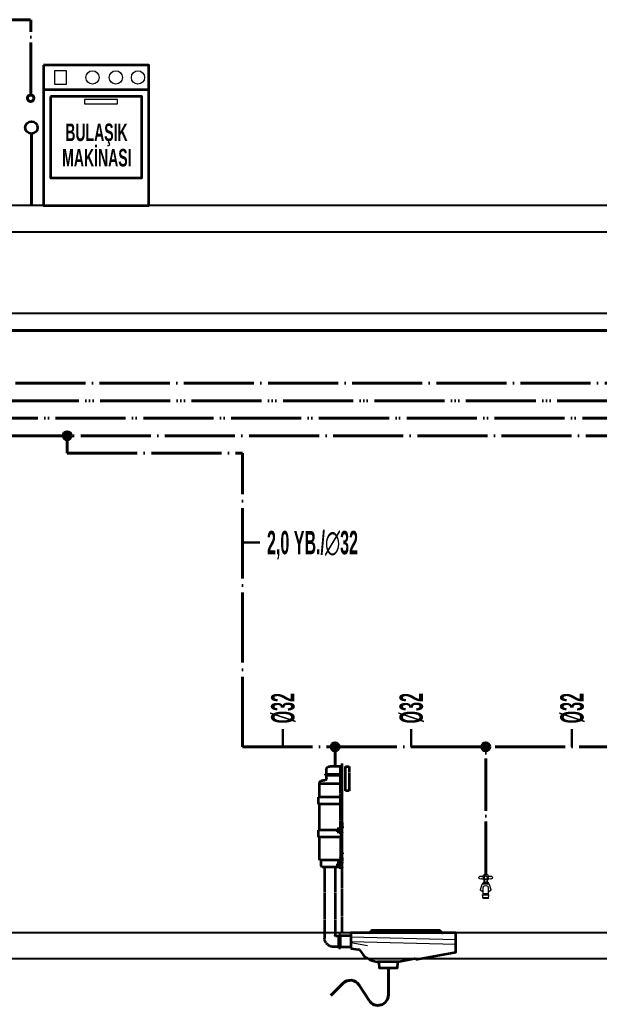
# Model space of a CAD drawing. Header units: centimetres. Extents: x 405464 to 563355, y 50011 to 66875.
# Drawn here: x 529634 to 530130, y 53341 to 54185 of the extents above; entities that cross this region are included whole.
import ezdxf
from ezdxf.enums import TextEntityAlignment as Align

# ---------------------------------------------------------------- set-up
doc = ezdxf.new("R2010")
doc.units = ezdxf.units.CM
for name, pattern in [('KESIK-3', [24, 20, -4]), ('SICAKSU1', [75, 60, -6, 0, -3, 0, -6]), ('SIRKUL-1', [78, 60, -6, 0, -3, 0, -3, 0, -6]), ('SOGUKSU1', [72, 60, -6, 0, -6])]:
    doc.linetypes.add(name, pattern=pattern)
doc.layers.add('0-KRCN DI SU', color=41, linetype='D')
for name, color, linetype, lineweight in [('0-KRCN-MUTFAK-CİHAZ', 4, 'Continuous', 40), ('0-KRCN-SHT-02CIHAZ', 132, 'Continuous', 25), ('0-KRCN-SHT-03CIHAZ', 120, 'Continuous', 30), ('0-KRCN-SHT-MAKİNABULAŞIKÇAMAŞIR', 171, 'Continuous', 35), ('0-KRCN-SHT-PİSSU-BORU', 220, 'PISSU_LINE50', 40), ('0-KRCN-SHT-PROSES-BORU', 1, '0-Y_LINE', 40), ('0-KRCN-SHT-SICAKSU', 50, 'SICAKSU1', 40), ('0-KRCN-SHT-SIRKULASYON', 145, 'SIRKUL-1', 40), ('0-KRCN-SHT-SOGUKSU', 141, 'SOGUKSU1', 40), ('0-KRCN-SHT-TUVALETKLOZET', 171, 'Continuous', 35), ('0-KRCN-SHT-TUVALETNORMAL', 171, 'Continuous', 35), ('0-KRCN-SHT-YAZI-ÇAP-TEMSU', 81, 'Continuous', 30)]:
    doc.layers.add(name, color=color, linetype=linetype, lineweight=lineweight)
doc.styles.add('BORU', font='AGENCYR.TTF')
doc.styles.add('CAP', font='ARIALNB.TTF')
doc.styles.add('MUF', font='isocpeur.ttf')
doc.styles.get("Standard").update_dxf_attribs({"font": 'arial.ttf'})
doc.linetypes.add('0-Y_LINE', pattern='A,100,-0.5,["Y",BORU,S=9,R=0,X=0,Y=-4.5],-5', length=105.5)
doc.linetypes.add('D', pattern='A,12,-1,["D",Standard,S=1,R=0,X=-0.1,Y=-0.5],-1.6', length=14.6)
doc.linetypes.add('PISSU_LINE50', pattern='A,50,-10,["C",MUF,S=10,R=0,X=1,Y=-5],0', length=60)

# ---------------------------------------------------------------- blocks, each defined once
blk = doc.blocks.new('0-MEK-SHT-ZKLN-ALATURKA TUVALET GIZLI')
at = {"layer": '0-KRCN-SHT-PİSSU-BORU', "ltscale": 0.5}
blk.add_lwpolyline([(-11, -20), (-11, -35.42, 0.748213), (0.05, -38.67), (5.74, -29.83, -0.478103), (15.02, -28.84), (21.95, -35.76)], format="xyb", dxfattribs=at)
at = {"layer": '0-KRCN-SHT-SOGUKSU', "ltscale": 0.5}
for p, q in [((-66.55, 33.5), (-66.55, 106.17)), ((19.45, 95), (19.45, 106.17))]:
    blk.add_line(p, q, dxfattribs=at)
at = {"layer": '0-KRCN-SHT-TUVALETKLOZET', "linetype": 'KESIK-3', "ltscale": 0.05}
for p, q in [((15.5, 0), (15.5, 96.59)), ((16.45, 95), (22.45, 95)), ((16.45, 60.42), (16.45, 95)), ((24.9, 90.5), (16.45, 90.5)), ((24.45, 90.5), (24.45, 93)), ((24.9, 90), (24.9, 90.5)), ((24.9, 90), (16.45, 90)), ((16.45, 85), (28.45, 85)), ((24.45, 88), (24.45, 90)), ((25.45, 87), (26.45, 87)), ((28.45, 77.5), (28.45, 85)), ((16.45, 77.5), (28.95, 77.5)), ((16.45, 73.5), (28.95, 73.5)), ((28.45, 58.5), (28.45, 73.5)), ((28.95, 73.5), (28.95, 77.5)), ((16.9, 59), (15.9, 59)), ((16.9, 58), (15.9, 58)), ((15.95, 54.5), (15.95, 56.79)), ((18.2, 59), (17.2, 59)), ((18.2, 58), (17.2, 58)), ((18.45, 58.5), (28.95, 58.5)), ((28.95, 54.5), (28.95, 58.5)), ((15.95, 54.5), (28.95, 54.5)), ((16.45, 54.5), (16.45, 41.5)), ((28.45, 41.5), (28.45, 54.5)), ((16.45, 41.5), (28.45, 41.5)), ((17.45, 39.3), (17.45, 41.5)), ((27.45, 38.5), (27.45, 41.5)), ((16.9, 39), (15.9, 39)), ((16.9, 38), (15.9, 38)), ((18.2, 39), (17.2, 39)), ((18.2, 38), (17.2, 38)), ((18.45, 37.5), (26.45, 37.5)), ((19.45, 37.5), (19.45, -1.5)), ((25.45, 37.5), (25.45, -3)), ((10.5, -1.75), (16.45, -1.75)), ((16.45, -8.75), (16.45, -1.25)), ((17.41, -8.75), (17.41, -1.25)), ((17.41, -2), (18.95, -2)), ((10.5, -8.25), (16.45, -8.25)), ((16.45, -8.75), (17.41, -8.75)), ((17.41, -8), (20.45, -8))]:
    blk.add_line(p, q, dxfattribs=at)
at = {"layer": '0-KRCN-SHT-TUVALETKLOZET', "ltscale": 0.05}
blk.add_line((16.45, -1.25), (17.41, -1.25), dxfattribs=at)
at = {"layer": '0-KRCN-SHT-TUVALETKLOZET', "linetype": 'KESIK-3', "ltscale": 0.05}
for points in [[(13.5, 81), (13.5, 95), (11.5, 95), (11.5, 81)], [(16.9, 59.7), (16.9, 57.3), (15.5, 57.3), (15.5, 57), (17.2, 57), (17.2, 60), (15.8, 60), (15.8, 63), (15.5, 63), (15.5, 59.7)], [(15.8, 59.8), (16.2, 59.8), (16.2, 60.8), (15.8, 60.8)], [(16.9, 57.7), (15.9, 57.7), (15.9, 59.3), (16.9, 59.3)], [(18.2, 57.7), (17.2, 57.7), (17.2, 59.3), (18.2, 59.3)], [(15.8, 44.8), (16.2, 44.8), (16.2, 45.8), (15.8, 45.8)], [(16.9, 39.7), (16.9, 37.3), (15.5, 37.3), (15.5, 37), (17.2, 37), (17.2, 40), (15.8, 40), (15.8, 43), (15.5, 43), (15.5, 39.7)], [(16.9, 37.7), (15.9, 37.7), (15.9, 39.3), (16.9, 39.3)], [(18.2, 37.7), (17.2, 37.7), (17.2, 39.3), (18.2, 39.3)]]:
    blk.add_lwpolyline(points, close=True, dxfattribs=at)
for points in [[(15.5, 63), (15.5, 67.3), (15.8, 67.3), (15.8, 63.3), (15.99, 63.3, -0.428923), (16.29, 62.99), (16.1, 60.3), (15.8, 60.3), (15.8, 63)], [(15.5, 43), (15.5, 47.3), (15.8, 47.3), (15.8, 43.3), (15.99, 43.3, -0.428923), (16.29, 42.99), (16.1, 40.3), (15.8, 40.3), (15.8, 43)]]:
    blk.add_lwpolyline(points, format="xyb", close=True, dxfattribs=at)
for points in [[(15.8, 60.6), (15.2, 60.6), (15.2, 60), (15.8, 60)], [(15.8, 45.6), (15.2, 45.6), (15.2, 45), (15.8, 45)]]:
    blk.add_lwpolyline(points, dxfattribs=at)
for centre, radius, start, end in [((22.45, 93), 2, 0, 90), ((25.45, 88), 1, 180, 270), ((26.45, 85), 2, 0, 90), ((18.45, 38.5), 1, 233.1301, 270), ((26.45, 38.5), 1, 270, 0), ((18.95, -1.5), 0.5, 270, 0), ((20.45, -3), 5, 270, 0)]:
    blk.add_arc(centre, radius, start, end, dxfattribs=at)
at = {"layer": '0-KRCN-SHT-TUVALETNORMAL', "color": 120, "lineweight": 20}
for p, q in [((-68.04, 31.5), (-68.04, 32.22)), ((-68.04, 31.5), (-68.04, 30.78)), ((-67.63, 29.01), (-67.87, 28.87)), ((-67.87, 28.87), (-67.87, 28.64)), ((-65.24, 28.64), (-67.86, 28.64)), ((-67.75, 32.83), (-67.6, 32.83)), ((-67.75, 30.18), (-67.39, 30.18)), ((-65.46, 29.01), (-67.63, 29.01)), ((-67.6, 33.13), (-67.43, 33.13)), ((-67.6, 32.83), (-66.38, 32.83)), ((-65.66, 33.13), (-67.43, 33.13)), ((-67.39, 30.18), (-67.39, 29.01)), ((-67.39, 30.18), (-65.71, 30.18)), ((-66.91, 33.47), (-66.91, 33.44)), ((-66.19, 33.44), (-66.91, 33.44)), ((-65.49, 32.83), (-66.38, 32.83)), ((-66.19, 33.47), (-66.19, 33.44)), ((-65.71, 30.18), (-65.71, 29.01)), ((-65.34, 30.18), (-65.71, 30.18)), ((-65.49, 33.13), (-65.66, 33.13)), ((-65.34, 32.83), (-65.49, 32.83)), ((-65.46, 29.01), (-65.22, 28.87)), ((-65.22, 28.87), (-65.22, 28.64)), ((-65.06, 31.5), (-65.06, 32.23)), ((-65.06, 31.5), (-65.06, 30.78)), ((-68.08, 21.66), (-68.08, 25.46)), ((-65.01, 21.66), (-65.01, 25.46)), ((-64.72, 21.66), (-68.38, 21.66)), ((-68.08, 19.51), (-68.38, 21.66)), ((-68.16, 20.05), (-64.94, 20.05)), ((-68.08, 22.3), (-65.01, 22.3)), ((-68.08, 19.51), (-65.01, 19.51)), ((-65.01, 19.51), (-64.72, 21.66)), ((-49.5, -4), (10.5, -2.5)), ((10.5, -5), (-49.5, -6.5)), ((10.5, -5.5), (1, -7.25))]:
    blk.add_line(p, q, dxfattribs=at)
at = {"layer": '0-KRCN-SHT-TUVALETNORMAL'}
blk.add_line((-16.83, -16.5), (-4.79, -16.5), dxfattribs=at)
at = {"layer": '0-KRCN-SHT-TUVALETNORMAL', "color": 120, "lineweight": 20}
for points in [[(-64.98, 28.03), (-68.11, 28.03, 0.32492), (-68.59, 27.68), (-69.56, 24.71, 0.32492), (-69.37, 24.15), (-68.08, 23.21, 0.32492)], [(-65.01, 23.21), (-63.72, 24.15, 0.32492), (-63.54, 24.71), (-64.51, 27.68, 0.32492), (-64.98, 28.03)]]:
    blk.add_lwpolyline(points, format="xyb", dxfattribs=at)
at = {"layer": '0-KRCN-SHT-TUVALETNORMAL'}
blk.add_lwpolyline([(10.5, -9), (6.06, -9.44, 0.254585), (5.27, -9.98, -0.264008), (-4.63, -16.48, 0.375015), (-5.56, -17.4), (-5.75, -20), (-16.25, -20), (-16.45, -17.22, 0.322367), (-17.2, -16.32), (-25.95, -14.63, 0.247409), (-26.27, -14.72, -0.271623), (-27.58, -15.06), (-49.5, -11), (-49.5, 0), (-41.92, 0), (10.5, 0)], format="xyb", close=True, dxfattribs=at)
blk.add_lwpolyline([(0, 0, -0.249958), (-0.75, 0.4), (-1.22, 1.1, 0.249958), (-1.97, 1.5), (-39.82, 1.5, 0.221736), (-40.51, 1.18), (-41.23, 0.32, -0.221736), (-41.92, 0)], format="xyb", dxfattribs=at)
at = {"layer": '0-KRCN-SHT-TUVALETNORMAL', "color": 120, "lineweight": 20}
for centre, radius, start, end in [((-69.56, 31.5), 0.843, 54.2766, 180), ((-69.56, 31.5), 0.843, 180, 305.7234), ((-68.58, 29.98), 0.963, 55.6974, 122.8475), ((-68.58, 33.02), 0.963, 239.9637, 304.3026), ((-67.42, 28.03), 0.781, 131.2718, 180.0396), ((-65.74, 31.5), 2.41, 146.633, 162.6726), ((-65.74, 31.5), 2.41, 197.4576, 213.367), ((-67.86, 28.52), 0.12, 90, 131.2718), ((-67.6, 32.98), 0.15, 90, 270), ((-66.55, 32.23), 1.26, 106.6015, 134.4153), ((-66.55, 31.5), 0.843, 0, 180), ((-66.55, 31.5), 0.843, 180, 0), ((-66.55, 31.46), 2.05, 90, 100.1642), ((-66.55, 31.46), 2.05, 79.8358, 90), ((-66.55, 32.23), 1.26, 45.5847, 73.3985), ((-65.49, 32.98), 0.15, 270, 90), ((-67.36, 31.5), 2.41, 17.4576, 33.367), ((-67.36, 31.5), 2.41, 326.633, 342.5424), ((-65.24, 28.52), 0.12, 48.7282, 90), ((-65.67, 28.03), 0.781, 359.9604, 48.7282), ((-64.51, 33.02), 0.963, 235.6974, 300.0363), ((-64.51, 29.99), 0.963, 59.9637, 124.3026), ((-63.54, 31.5), 0.843, 0, 125.7234), ((-63.54, 31.5), 0.843, 234.2766, 0), ((-66.55, 25.46), 1.54, 0, 180)]:
    blk.add_arc(centre, radius, start, end, dxfattribs=at)
blk = doc.blocks.new('DONUT')
at = {"layer": '0-KRCN-SHT-03CIHAZ'}
blk.add_hatch(color=256, dxfattribs=at).paths.add_polyline_path([(2.5, 0, 1), (-2.5, 0, 1)])
blk.add_circle((0, 0), 2.5, dxfattribs=at)
blk = doc.blocks.new('0-MEK-SHT-ZKLN-MAKİNA BULAŞIK')
at = {"layer": '0-KRCN-SHT-MAKİNABULAŞIKÇAMAŞIR'}
blk.add_line((-30, 66.15), (30, 66.15), dxfattribs=at)
at = {"layer": '0-KRCN-SHT-MAKİNABULAŞIKÇAMAŞIR', "linetype": 'Continuous'}
for points in [[(-30, 80), (-30, 0), (30, 0), (30, 80)], [(-26, 62.15), (-26, 15.74), (26, 15.74), (26, 62.15)]]:
    blk.add_lwpolyline(points, close=True, dxfattribs=at)
at = {"layer": '0-KRCN-SHT-MAKİNABULAŞIKÇAMAŞIR', "color": 120, "linetype": 'Continuous', "lineweight": 20}
for points in [[(-23.84, 76.85), (-23.84, 69.29), (-16.91, 69.29), (-16.91, 76.85)], [(-6.62, 60.56), (-6.62, 57.91), (12.15, 57.91), (12.15, 60.56)]]:
    blk.add_lwpolyline(points, close=True, dxfattribs=at)
for centre in [(-2.07, 73.07), (11.24, 73.07), (23.88, 73.07)]:
    blk.add_circle(centre, 3.78, dxfattribs=at)
at = {"layer": '0-KRCN-SHT-MAKİNABULAŞIKÇAMAŞIR', "linetype": 'Continuous'}
blk.add_circle((-36.96, 44.43), 3.54, dxfattribs=at)
at = {"layer": '0-KRCN-SHT-PİSSU-BORU', "ltscale": 0.5}
blk.add_line((-36.96, 40.89), (-36.96, 0), dxfattribs=at)
at = {"layer": '0-KRCN-SHT-SOGUKSU', "ltscale": 0.5}
blk.add_line((-37.39, 63.04), (-37.39, 106), dxfattribs=at)
blk.add_circle((-37.39, 61.2), 1.84, dxfattribs=at)
at = {"layer": '0-KRCN-SHT-MAKİNABULAŞIKÇAMAŞIR', "color": 120, "linetype": 'Continuous', "lineweight": 20, "style": 'CAP', "width": 0.7}
for s, p in [('BULAŞIK', (0.18, 40.31)), ('MAKİNASI', (0.4, 28.42))]:
    blk.add_text(s, height=10, dxfattribs=at).set_placement(p, align=Align.MIDDLE)

msp = doc.modelspace()

# ---------------------------------------------------------------- linework, layer by layer
at = {"layer": '0-KRCN DI SU', "linetype": 'D', "ltscale": 5}
msp.add_line((519319.79, 53934.07), (541811.02, 53934.07), dxfattribs=at)
at = {"layer": '0-KRCN-SHT-02CIHAZ', "color": 8}
for p, q in [((542151.71, 54026.26), (519319.79, 54026.26)), ((519319.79, 54003.76), (542151.71, 54003.76)), ((519319.79, 53403.76), (542151.71, 53403.76)), ((542151.71, 53381.26), (519319.79, 53381.26))]:
    msp.add_line(p, q, dxfattribs=at)
at = {"layer": '0-KRCN-SHT-PROSES-BORU'}
msp.add_line((519319.79, 53919.07), (541811.02, 53919.07), dxfattribs=at)
at = {"layer": '0-KRCN-SHT-SICAKSU'}
msp.add_line((525302.85, 53844.07), (530615.73, 53844.07), dxfattribs=at)
at = {"layer": '0-KRCN-SHT-SIRKULASYON'}
msp.add_line((525317.85, 53859.07), (530630.73, 53859.07), dxfattribs=at)
at = {"layer": '0-KRCN-SHT-SOGUKSU'}
for p, q in [((529385.78, 54185.26), (529643.09, 54185.26)), ((519319.79, 53874.07), (541811.02, 53874.07)), ((525287.85, 53829.07), (530600.73, 53829.07)), ((529674.42, 53814.07), (529674.42, 53829.07)), ((529674.42, 53814.07), (529824.53, 53814.07)), ((529824.53, 53562.76), (529824.53, 53814.07)), ((529824.53, 53562.76), (530516.34, 53562.76))]:
    msp.add_line(p, q, dxfattribs=at)
at = {"layer": '0-KRCN-SHT-YAZI-ÇAP-TEMSU', "linetype": 'Continuous'}
for p, q in [((529824.53, 53737.63), (529839.53, 53737.63)), ((529859.06, 53562.76), (529859.06, 53577.76)), ((529969, 53562.76), (529969, 53577.76)), ((530106.71, 53562.76), (530106.71, 53577.76))]:
    msp.add_line(p, q, dxfattribs=at)

# ---------------------------------------------------------------- block references
at = {"layer": '0-KRCN-MUTFAK-CİHAZ', "linetype": 'Continuous', "xscale": 1.5, "yscale": 1.5, "zscale": 1.5}
msp.add_blockref('0-MEK-SHT-ZKLN-MAKİNA BULAŞIK', (529699.19, 54026.26), dxfattribs=at)
at = {"layer": '0-KRCN-SHT-03CIHAZ', "yscale": 1.5, "zscale": 1.5}
for p, xscale in [((529674.42, 53829.07), -1.5), ((529903.85, 53562.76), 1.5), ((530032.85, 53562.76), 1.5)]:
    msp.add_blockref('DONUT', p, dxfattribs=dict(at, xscale=xscale))
at = {"layer": '0-KRCN-SHT-TUVALETNORMAL', "xscale": -1.5, "yscale": 1.5, "zscale": 1.5}
msp.add_blockref('0-MEK-SHT-ZKLN-ALATURKA TUVALET GIZLI', (529933.03, 53403.5), dxfattribs=at)

# ---------------------------------------------------------------- texts
at = {"layer": '0-KRCN-SHT-YAZI-ÇAP-TEMSU', "linetype": 'Continuous', "style": 'CAP', "width": 0.6}
msp.add_text('2,0 YB./∅32', height=20, dxfattribs=at).set_placement((529845.52, 53737.63), align=Align.MIDDLE_LEFT)
for p in [(529859.06, 53595.76), (529969, 53595.76), (530106.71, 53595.76)]:
    msp.add_text('%%C32', height=20, rotation=90, dxfattribs=at).set_placement(p, align=Align.MIDDLE_CENTER)

doc.saveas('drawing.dxf')
